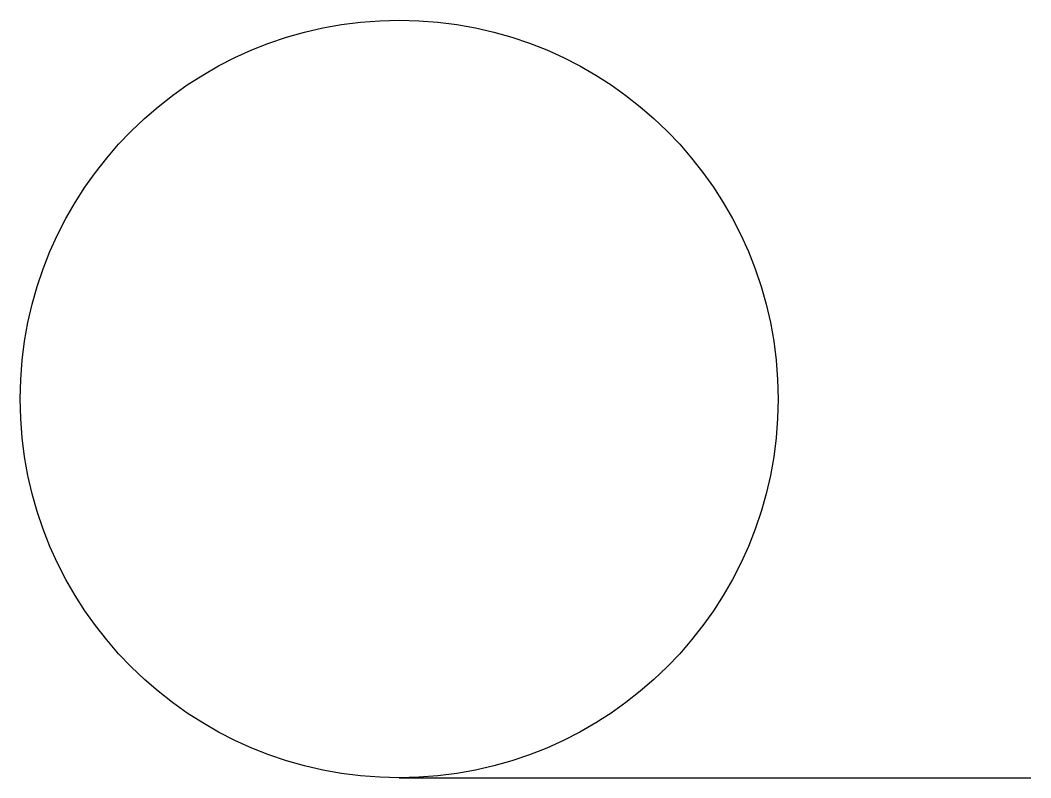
# Model space of a CAD drawing. Extents: x 0 to 2, y 0 to 1.5.
import ezdxf

# ---------------------------------------------------------------- set-up
doc = ezdxf.new("R2010")
doc.units = 0
doc.layers.get('0').update_dxf_attribs({"linetype": 'CONTINUOUS'})

msp = doc.modelspace()

# ---------------------------------------------------------------- linework, layer by layer
at = {"color": 0}
msp.add_line((0.75, 0), (2, 0), dxfattribs=at)
msp.add_circle((0.75, 0.75), 0.75, dxfattribs=at)

doc.saveas('drawing.dxf')
